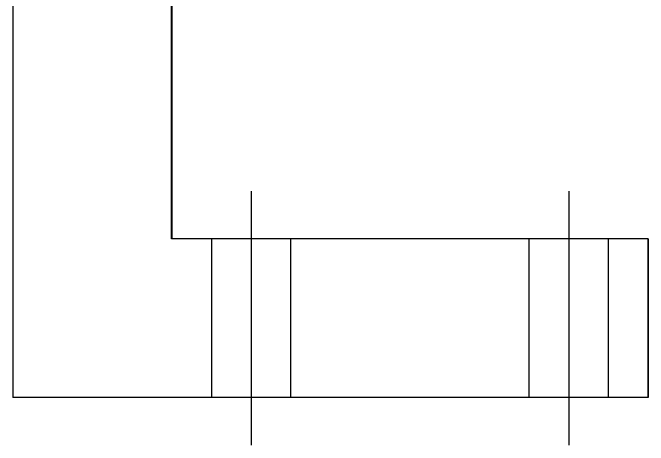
# Model space of a CAD drawing. Extents: x 166 to 392, y 15 to 196.
# Drawn here: x 249.52 to 269.53, y 28.84 to 42.45 of the extents above; entities that cross this region are included whole.
import ezdxf

# ---------------------------------------------------------------- set-up
doc = ezdxf.new("R2010")
doc.units = 0
doc.header["$LTSCALE"] = 10
doc.linetypes.add('CENTER', pattern=[2, 1.25, -0.25, 0.25, -0.25])
doc.linetypes.add('DASHED', pattern=[3.5, 2, -1.5])
doc.layers.get('0').update_dxf_attribs({"linetype": 'CONTINUOUS'})
doc.layers.add('1', color=7, linetype='CONTINUOUS')
doc.layers.add('CENTER', color=1, linetype='CENTER')

msp = doc.modelspace()

# ---------------------------------------------------------------- linework, layer by layer
at = {"color": 7, "linetype": 'CONTINUOUS'}
for p, q in [((249.521949, 67.84333), (249.521949, 30.34333)), ((254.521949, 35.34333), (254.521949, 67.84333)), ((254.527485, 67.84333), (254.527485, 35.34333)), ((269.527484, 35.34333), (254.521949, 35.34333)), ((269.521949, 30.34333), (269.521949, 35.34333)), ((269.527484, 35.34333), (269.527484, 30.34333)), ((269.527484, 30.34333), (249.521949, 30.34333))]:
    msp.add_line(p, q, dxfattribs=at)
at = {"layer": '1', "color": 3, "linetype": 'DASHED'}
for p, q in [((255.776931, 35.34333), (255.776931, 30.34333)), ((258.272503, 30.34333), (258.272503, 35.34333)), ((265.772502, 35.34333), (265.772502, 30.34333)), ((268.272502, 30.34333), (268.272502, 35.34333))]:
    msp.add_line(p, q, dxfattribs=at)
at = {"layer": 'CENTER', "color": 1, "linetype": 'CENTER'}
for p, q in [((257.024717, 36.84333), (257.024717, 28.84333)), ((267.022502, 36.84333), (267.022502, 28.84333))]:
    msp.add_line(p, q, dxfattribs=at)

doc.saveas('drawing.dxf')
